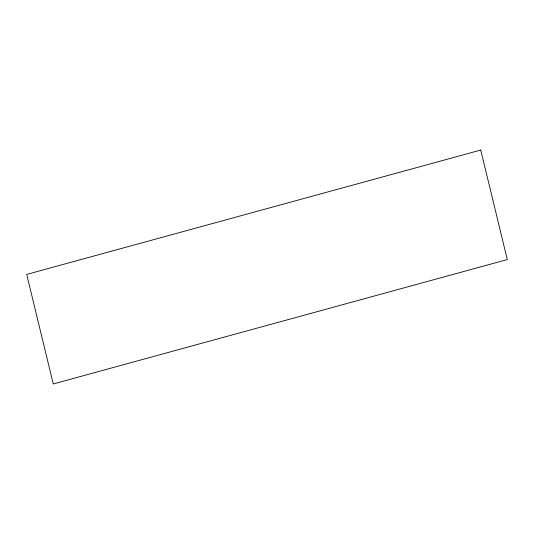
<?xml version="1.0" encoding="UTF-8"?>
<svg xmlns="http://www.w3.org/2000/svg" width="534" height="534" viewBox="0 0 534 534"><rect width="100%" height="100%" fill="white"/><g stroke="black" fill="none" stroke-linecap="round" stroke-linejoin="round"><path stroke-width="0.8" d="M480.733 150.054L26.7 274.423L53.266 383.946L507.3 259.577L480.733 150.054"/></g></svg>
